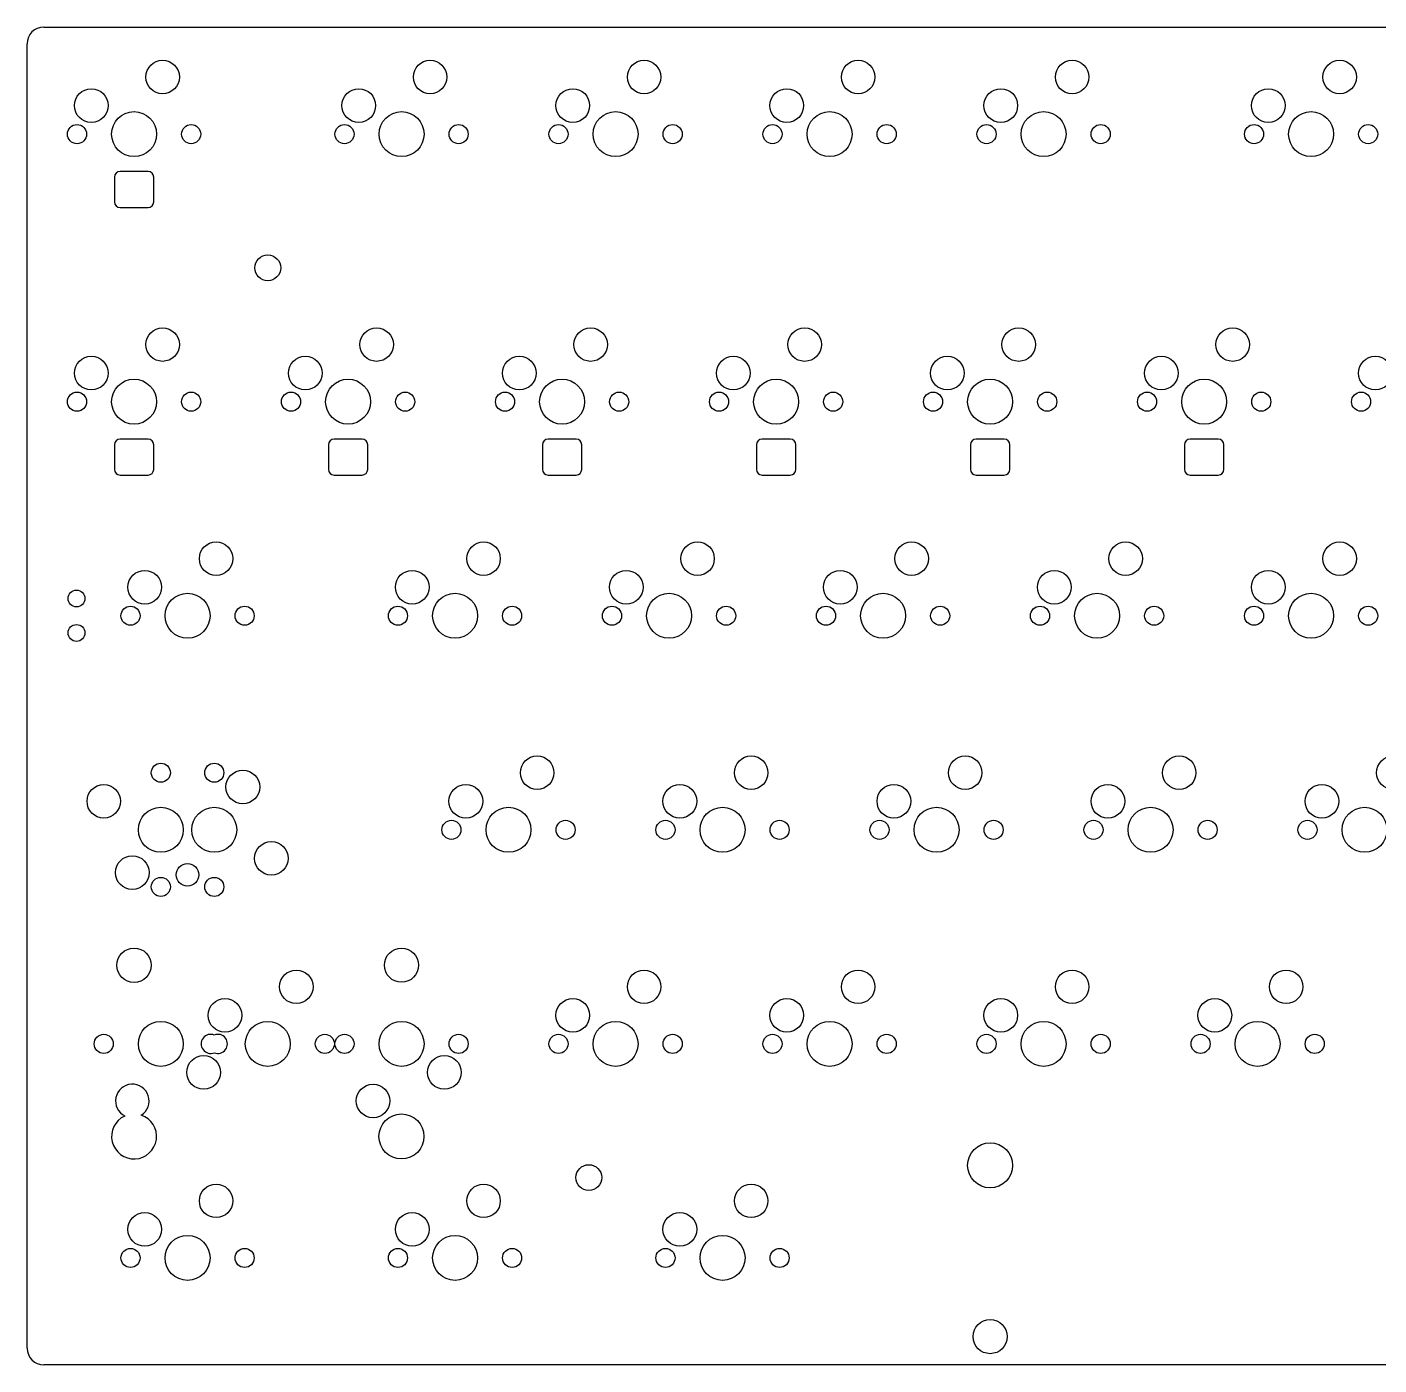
# Model space of a CAD drawing. Header units: millimetres. Extents: x 172 to 597, y 625 to 806.
# Drawn here: x 172.4 to 292.8, y 685.1 to 804.1 of the extents above; entities that cross this region are included whole.
import ezdxf

# ---------------------------------------------------------------- set-up
doc = ezdxf.new("R2010")
doc.units = ezdxf.units.MM
doc.layers.add('标注层', color=4, linetype='Continuous', lineweight=25)
doc.layers.add('符号标注层', color=31, linetype='Continuous', lineweight=25)

msp = doc.modelspace()

# ---------------------------------------------------------------- linework, layer by layer
at = {"color": 7, "linetype": 'Continuous', "lineweight": 25}
for p, q in [((173.94, 804.14), (518.6, 804.14)), ((172.44, 686.58), (172.44, 802.64)), ((518.6, 685.08), (173.94, 685.08))]:
    msp.add_line(p, q, dxfattribs=at)
for centre, radius in [((184.51, 799.69), 1.49), ((208.32, 799.69), 1.49), ((227.37, 799.69), 1.49), ((246.42, 799.69), 1.49), ((265.47, 799.69), 1.49), ((289.28, 799.69), 1.49), ((178.16, 797.15), 1.5), ((201.97, 797.15), 1.5), ((221.02, 797.15), 1.5), ((240.07, 797.15), 1.5), ((259.12, 797.15), 1.5), ((282.93, 797.15), 1.5), ((184.51, 775.88), 1.49), ((203.56, 775.88), 1.49), ((222.61, 775.88), 1.49), ((241.66, 775.88), 1.49), ((260.71, 775.88), 1.49), ((279.76, 775.88), 1.49), ((178.16, 773.34), 1.5), ((197.21, 773.34), 1.5), ((216.26, 773.34), 1.5), ((235.31, 773.34), 1.5), ((254.36, 773.34), 1.5), ((273.41, 773.34), 1.5), ((292.46, 773.34), 1.5), ((189.27, 756.83), 1.49), ((213.08, 756.83), 1.49), ((232.13, 756.83), 1.49), ((251.18, 756.83), 1.49), ((270.23, 756.83), 1.49), ((289.28, 756.83), 1.49), ((182.92, 754.29), 1.5), ((206.73, 754.29), 1.5), ((225.78, 754.29), 1.5), ((244.83, 754.29), 1.5), ((263.88, 754.29), 1.5), ((282.93, 754.29), 1.5), ((217.85, 737.78), 1.49), ((236.9, 737.78), 1.49), ((255.95, 737.78), 1.49), ((275, 737.78), 1.49), ((294.05, 737.78), 1.49), ((191.65, 736.51), 1.5), ((179.27, 735.24), 1.49), ((211.5, 735.24), 1.5), ((230.55, 735.24), 1.5), ((249.6, 735.24), 1.5), ((268.65, 735.24), 1.5), ((287.7, 735.24), 1.5), ((194.19, 730.16), 1.49), ((181.81, 728.89), 1.5), ((181.97, 720.65), 1.53), ((205.77, 720.65), 1.52), ((196.41, 718.73), 1.49), ((227.37, 718.73), 1.49), ((246.42, 718.73), 1.49), ((265.47, 718.73), 1.49), ((284.52, 718.73), 1.49), ((190.06, 716.19), 1.5), ((221.02, 716.19), 1.5), ((240.07, 716.19), 1.5), ((259.12, 716.19), 1.5), ((278.17, 716.19), 1.5), ((188.16, 711.11), 1.5), ((209.59, 711.11), 1.5), ((203.24, 708.57), 1.49), ((205.77, 705.41), 2), ((258.17, 702.84), 2), ((189.27, 699.68), 1.49), ((213.08, 699.68), 1.49), ((236.9, 699.68), 1.49), ((182.92, 697.14), 1.5), ((206.73, 697.14), 1.5), ((230.55, 697.14), 1.5), ((258.17, 687.6), 1.52)]:
    msp.add_circle(centre, radius, dxfattribs=at)
at = {"color": 6, "linetype": 'Continuous', "lineweight": 25}
for centre in [(193.87, 782.71), (222.45, 701.75)]:
    msp.add_circle(centre, 1.15, dxfattribs=at)
at = {"color": 1, "linetype": 'Continuous', "lineweight": 25}
for centre in [(176.84, 753.29), (176.84, 750.22)]:
    msp.add_circle(centre, 0.75, dxfattribs=at)
at = {"color": 3, "linetype": 'Continuous', "lineweight": 25}
msp.add_circle((186.73, 728.69), 1, dxfattribs=at)
at = {"color": 7, "linetype": 'Continuous', "lineweight": 25}
for centre, radius, start, end in [((173.94, 802.64), 1.5, 90, 180), ((181.81, 708.57), 1.49, 302.2726, 243.7398), ((181.97, 705.41), 2, 114.4147, 71.5977), ((173.94, 686.58), 1.5, 180, 270)]:
    msp.add_arc(centre, radius, start, end, dxfattribs=at)
at = {"layer": '标注层', "color": 4, "linetype": 'Continuous', "lineweight": 25}
for p, q in [((180.22, 790.78), (180.22, 788.58)), ((183.22, 791.28), (180.72, 791.28)), ((183.72, 788.58), (183.72, 790.78)), ((180.72, 788.08), (183.22, 788.08)), ((180.22, 766.97), (180.22, 764.77)), ((183.22, 767.47), (180.72, 767.47)), ((183.72, 764.77), (183.72, 766.97)), ((199.27, 766.97), (199.27, 764.77)), ((202.27, 767.47), (199.77, 767.47)), ((202.77, 764.77), (202.77, 766.97)), ((218.32, 766.97), (218.32, 764.77)), ((221.32, 767.47), (218.82, 767.47)), ((221.82, 764.77), (221.82, 766.97)), ((237.37, 766.97), (237.37, 764.77)), ((240.37, 767.47), (237.87, 767.47)), ((240.87, 764.77), (240.87, 766.97)), ((256.42, 766.97), (256.42, 764.77)), ((259.42, 767.47), (256.92, 767.47)), ((259.92, 764.77), (259.92, 766.97)), ((275.47, 766.97), (275.47, 764.77)), ((278.47, 767.47), (275.97, 767.47)), ((278.97, 764.77), (278.97, 766.97)), ((180.72, 764.27), (183.22, 764.27)), ((199.77, 764.27), (202.27, 764.27)), ((218.82, 764.27), (221.32, 764.27)), ((237.87, 764.27), (240.37, 764.27)), ((256.92, 764.27), (259.42, 764.27)), ((275.97, 764.27), (278.47, 764.27))]:
    msp.add_line(p, q, dxfattribs=at)
for centre, start, end in [((180.72, 790.78), 90, 180), ((183.22, 790.78), 0, 90), ((180.72, 788.58), 180, 270), ((183.22, 788.58), 270, 0), ((180.72, 766.97), 90, 180), ((183.22, 766.97), 0, 90), ((199.77, 766.97), 90, 180), ((202.27, 766.97), 0, 90), ((218.82, 766.97), 90, 180), ((221.32, 766.97), 0, 90), ((237.87, 766.97), 90, 180), ((240.37, 766.97), 0, 90), ((256.92, 766.97), 90, 180), ((259.42, 766.97), 0, 90), ((275.97, 766.97), 90, 180), ((278.47, 766.97), 0, 90), ((180.72, 764.77), 180, 270), ((183.22, 764.77), 270, 0), ((199.77, 764.77), 180, 270), ((202.27, 764.77), 270, 0), ((218.82, 764.77), 180, 270), ((221.32, 764.77), 270, 0), ((237.87, 764.77), 180, 270), ((240.37, 764.77), 270, 0), ((256.92, 764.77), 180, 270), ((259.42, 764.77), 270, 0), ((275.97, 764.77), 180, 270), ((278.47, 764.77), 270, 0)]:
    msp.add_arc(centre, 0.5, start, end, dxfattribs=at)
at = {"layer": '符号标注层'}
for centre, radius in [((176.89, 794.61), 0.85), ((181.97, 794.61), 2), ((187.05, 794.61), 0.85), ((200.7, 794.61), 0.85), ((205.78, 794.61), 2), ((210.86, 794.61), 0.85), ((219.75, 794.61), 0.85), ((224.83, 794.61), 2), ((229.91, 794.61), 0.85), ((238.8, 794.61), 0.85), ((243.88, 794.61), 2), ((248.96, 794.61), 0.85), ((257.85, 794.61), 0.85), ((262.93, 794.61), 2), ((268.01, 794.61), 0.85), ((281.66, 794.61), 0.85), ((286.74, 794.61), 2), ((291.82, 794.61), 0.85), ((181.97, 770.8), 2), ((201.02, 770.8), 2), ((220.07, 770.8), 2), ((239.12, 770.8), 2), ((258.17, 770.8), 2), ((277.22, 770.8), 2), ((176.89, 770.8), 0.85), ((187.05, 770.8), 0.85), ((195.94, 770.8), 0.85), ((206.1, 770.8), 0.85), ((214.99, 770.8), 0.85), ((225.15, 770.8), 0.85), ((234.04, 770.8), 0.85), ((244.2, 770.8), 0.85), ((253.09, 770.8), 0.85), ((263.25, 770.8), 0.85), ((272.14, 770.8), 0.85), ((282.3, 770.8), 0.85), ((291.19, 770.8), 0.85), ((186.73, 751.75), 2), ((210.54, 751.75), 2), ((229.59, 751.75), 2), ((248.64, 751.75), 2), ((267.69, 751.75), 2), ((286.74, 751.75), 2), ((181.65, 751.75), 0.85), ((191.81, 751.75), 0.85), ((205.46, 751.75), 0.85), ((215.62, 751.75), 0.85), ((224.51, 751.75), 0.85), ((234.67, 751.75), 0.85), ((243.56, 751.75), 0.85), ((253.72, 751.75), 0.85), ((262.61, 751.75), 0.85), ((272.77, 751.75), 0.85), ((281.66, 751.75), 0.85), ((291.82, 751.75), 0.85), ((184.35, 737.78), 0.85), ((189.11, 737.78), 0.85), ((184.35, 732.7), 2), ((189.11, 732.7), 2), ((215.3, 732.7), 2), ((234.35, 732.7), 2), ((253.4, 732.7), 2), ((272.45, 732.7), 2), ((291.5, 732.7), 2), ((210.22, 732.7), 0.85), ((220.38, 732.7), 0.85), ((229.27, 732.7), 0.85), ((239.43, 732.7), 0.85), ((248.32, 732.7), 0.85), ((258.48, 732.7), 0.85), ((267.37, 732.7), 0.85), ((277.53, 732.7), 0.85), ((286.42, 732.7), 0.85), ((184.35, 727.62), 0.85), ((189.11, 727.62), 0.85), ((184.35, 713.65), 2), ((193.87, 713.65), 2), ((205.78, 713.65), 2), ((224.83, 713.65), 2), ((243.88, 713.65), 2), ((262.93, 713.65), 2), ((281.98, 713.65), 2), ((179.27, 713.65), 0.85), ((198.95, 713.65), 0.85), ((200.7, 713.65), 0.85), ((210.86, 713.65), 0.85), ((219.75, 713.65), 0.85), ((229.91, 713.65), 0.85), ((238.8, 713.65), 0.85), ((248.96, 713.65), 0.85), ((257.85, 713.65), 0.85), ((268.01, 713.65), 0.85), ((276.9, 713.65), 0.85), ((287.06, 713.65), 0.85), ((186.73, 694.6), 2), ((210.54, 694.6), 2), ((234.35, 694.6), 2), ((181.65, 694.6), 0.85), ((191.81, 694.6), 0.85), ((205.46, 694.6), 0.85), ((215.62, 694.6), 0.85), ((229.27, 694.6), 0.85), ((239.43, 694.6), 0.85)]:
    msp.add_circle(centre, radius, dxfattribs=at)
for centre, start, end in [((188.79, 713.65), 68.0665, 291.9335), ((189.43, 713.65), 248.0665, 111.9335)]:
    msp.add_arc(centre, 0.85, start, end, dxfattribs=at)

doc.saveas('drawing.dxf')
